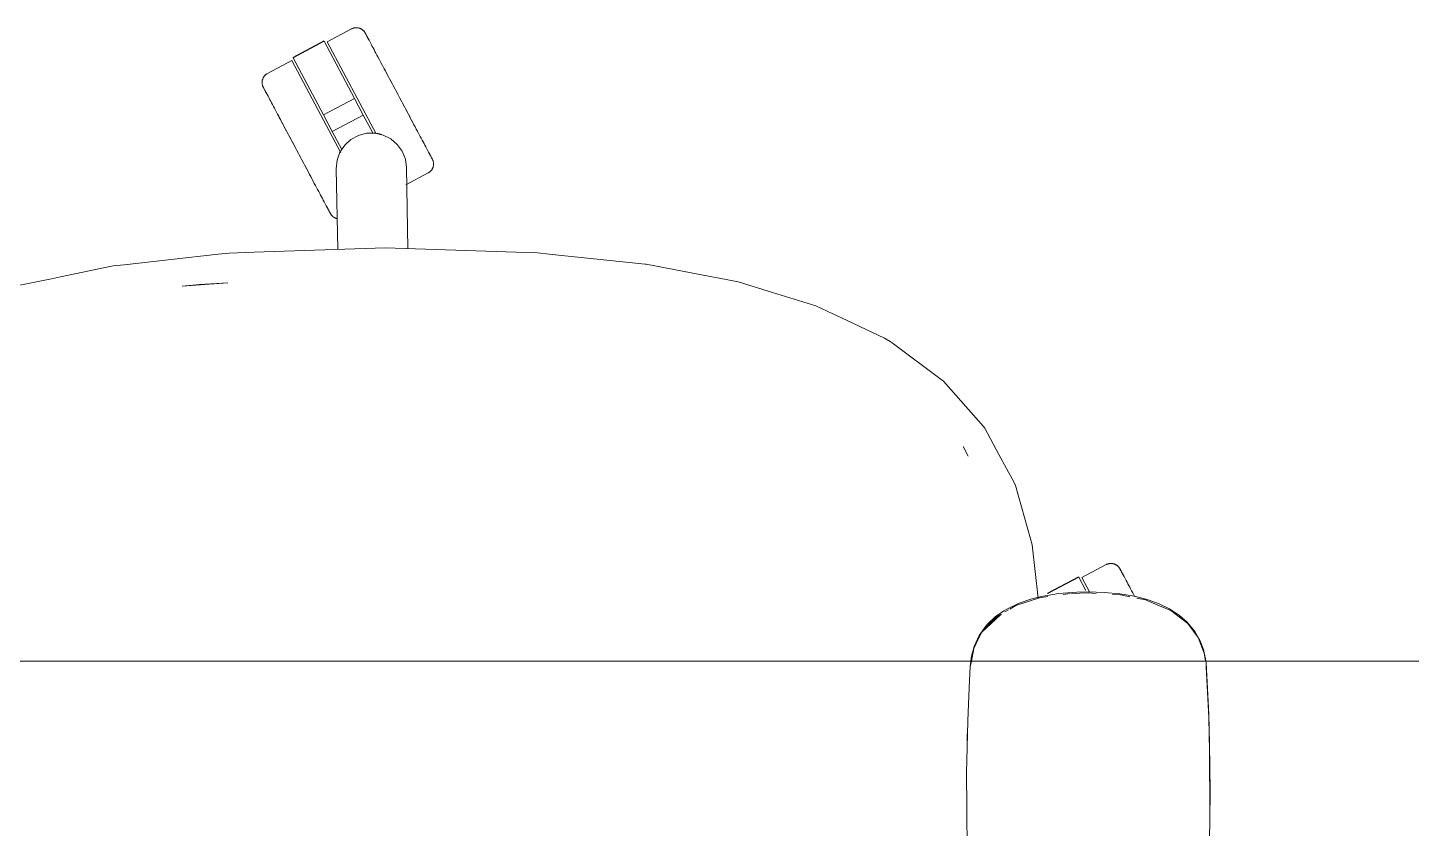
# Model space of a CAD drawing. Header units: millimetres. Extents: x 155927 to 326028, y -36033 to 97293.
# Drawn here: x 169560 to 170111, y 19776 to 20095 of the extents above; entities that cross this region are included whole.
import ezdxf

# ---------------------------------------------------------------- set-up
doc = ezdxf.new("R2010")
doc.units = ezdxf.units.MM
doc.header["$MEASUREMENT"] = 0
doc.layers.add('G-IMPT', color=8, linetype='CONTINUOUS', lineweight=9)
doc.layers.add('I-FURN', color=8, linetype='CONTINUOUS', lineweight=9)

msp = doc.modelspace()

# ---------------------------------------------------------------- linework, layer by layer
at = {"layer": 'G-IMPT'}
for p, q in [((169650.58, 20005.73), (169702.76, 20007.43)), ((169702.76, 20007.43), (169754.93, 20005.82)), ((169636.27, 20004.92), (169598.82, 20000.79)), ((169636.27, 20004.92), (169640.64, 20005.4)), ((169650.58, 20005.73), (169640.64, 20005.4)), ((169754.93, 20005.82), (169762.19, 20005.59)), ((169769.25, 20004.86), (169762.19, 20005.59)), ((169806.24, 20001.04), (169769.25, 20004.86)), ((169573.46, 19995.96), (169594.41, 20000.31)), ((169594.41, 20000.31), (169598.82, 20000.79)), ((169806.24, 20001.04), (169806.71, 20000.95)), ((169832.08, 19996.08), (169806.71, 20000.95)), ((169569.78, 19995.19), (169555.96, 19992.32)), ((169573.46, 19995.96), (169569.78, 19995.19)), ((169640.1, 19993.52), (169621.82, 19992.28)), ((169621.82, 19992.28), (169628.77, 19992.89)), ((169640.1, 19993.52), (169628.77, 19992.89)), ((169832.08, 19996.08), (169835.75, 19995.38)), ((169843.35, 19993.92), (169835.75, 19995.38)), ((169856.96, 19989.73), (169843.35, 19993.92)), ((169874.23, 19984.4), (169856.96, 19989.73)), ((169874.23, 19984.4), (169881, 19981.21)), ((169881.91, 19980.78), (169881, 19981.21)), ((169901.56, 19971.52), (169881.91, 19980.78)), ((169901.56, 19971.52), (169902.27, 19971.09)), ((169903.84, 19970.15), (169902.27, 19971.09)), ((169904.61, 19969.69), (169903.84, 19970.15)), ((169904.61, 19969.69), (169924.11, 19955.12)), ((169924.11, 19955.12), (169925.08, 19954.4)), ((169927.95, 19951.14), (169925.08, 19954.4)), ((169927.95, 19951.14), (169940.96, 19936.35)), ((169940.96, 19936.35), (169941.55, 19935.69)), ((169947.14, 19925.25), (169941.55, 19935.69)), ((169932.94, 19928.39), (169934.9, 19924.5)), ((169932.94, 19928.39), (169934.12, 19926.09)), ((169934.12, 19926.09), (169934.9, 19924.5)), ((169953.15, 19914.01), (169947.14, 19925.25)), ((169953.74, 19912.9), (169953.15, 19914.01)), ((169959.75, 19891.56), (169953.74, 19912.9)), ((169959.75, 19891.56), (169960.39, 19889.29)), ((169962.8, 19868.02), (169960.39, 19889.29)), ((169964.15, 19868.69), (169970.91, 19869.8)), ((169978.22, 19870.38), (169970.91, 19869.8)), ((169975.57, 19869.86), (169972.78, 19869.47)), ((169976.06, 19869.88), (169982.73, 19870.09)), ((169978.22, 19870.38), (169982.73, 19870.47)), ((169982.73, 19870.47), (169989.07, 19870.29)), ((169985.84, 19869.9), (169982.73, 19870.09)), ((169995.22, 19869.72), (169989.07, 19870.29)), ((169995.56, 19869.31), (169992.35, 19869.5)), ((169995.22, 19869.72), (170001.15, 19868.72)), ((169955.13, 19865.97), (169950.49, 19863.76)), ((169953.91, 19865.11), (169951.46, 19863.64)), ((169963.31, 19868.14), (169953.91, 19865.11)), ((169960.22, 19867.71), (169955.13, 19865.97)), ((169960.22, 19867.71), (169964.15, 19868.69)), ((169966.6, 19868.6), (169963.31, 19868.14)), ((169999.31, 19868.54), (169995.56, 19869.31)), ((170006.63, 19867.29), (170001.15, 19868.72)), ((170005.52, 19867.27), (170002.05, 19867.98)), ((170005.52, 19867.27), (170011.14, 19864.94)), ((170006.63, 19867.29), (170010.97, 19865.71)), ((170015.04, 19863.72), (170010.97, 19865.71)), ((170015.53, 19863.1), (170011.14, 19864.94)), ((169947.7, 19861.34), (169940.31, 19854.43)), ((169945.61, 19860.14), (169940.31, 19854.43)), ((169946.08, 19859.92), (169942.54, 19856.85)), ((169942.62, 19857.65), (169945.67, 19860.51)), ((169948.16, 19861.67), (169945.61, 19860.14)), ((169945.67, 19860.51), (169949.12, 19862.96)), ((169947.7, 19861.34), (169946.23, 19860.06)), ((169950.49, 19863.76), (169949.12, 19862.96)), ((169950.99, 19863.36), (169949.55, 19862.5)), ((170015.04, 19863.72), (170019.09, 19861.07)), ((170022.32, 19857.88), (170015.53, 19863.1)), ((170019.09, 19861.07), (170022.12, 19858.4)), ((170025.2, 19854.66), (170022.12, 19858.4)), ((169939.28, 19853.1), (169937.3, 19848.78)), ((169939.2, 19852.2), (169940.31, 19854.43)), ((169939.28, 19853.1), (169941.49, 19856.32)), ((169940.31, 19854.43), (169942.54, 19856.85)), ((169942.62, 19857.65), (169941.49, 19856.32)), ((170026.49, 19852.26), (170022.32, 19857.88)), ((170027.16, 19851.23), (170025.2, 19854.66)), ((169937.1, 19847.94), (169936.16, 19842.89)), ((169936.23, 19844.83), (169937.3, 19848.78)), ((169939.2, 19852.2), (169937.1, 19847.94)), ((170028.9, 19846.06), (170026.49, 19852.26)), ((170027.16, 19851.23), (170028.55, 19847.59)), ((170028.92, 19846.24), (170028.55, 19847.59)), ((169936.16, 19842.89), (169935.73, 19840.59)), ((169935.73, 19840.82), (169935.99, 19842.89)), ((169935.99, 19842.89), (169936.23, 19844.83)), ((170028.9, 19846.06), (170029.38, 19842.89)), ((170028.92, 19846.24), (170029.36, 19843.85)), ((170029.62, 19842.2), (170029.36, 19843.85)), ((170030.67, 19821.62), (170029.62, 19842.2)), ((170030.7, 19820.42), (170029.62, 19842.2)), ((170029.62, 19842.2), (170029.73, 19840.59)), ((169935.45, 19835.15), (169935.73, 19840.82)), ((170029.81, 19838.36), (170029.73, 19840.59)), ((170030.7, 19820.42), (170029.73, 19840.59)), ((169935.45, 19835.15), (169934.83, 19822.59)), ((169934.71, 19819.05), (169934.83, 19822.59)), ((170031.17, 19800.23), (170030.67, 19821.62)), ((170031.01, 19810.06), (170030.67, 19821.62)), ((170030.67, 19821.62), (170030.7, 19820.42)), ((170031.17, 19800.23), (170030.7, 19820.42)), ((169934.33, 19803.38), (169934.71, 19819.05)), ((169934.65, 19815.65), (169934.51, 19812.32)), ((169934.51, 19810.1), (169934.51, 19812.32)), ((170031.12, 19780.04), (170031.01, 19810.06)), ((170031.17, 19800.23), (170031.01, 19810.06)), ((170031.01, 19810.06), (170031.21, 19790.84)), ((169934.33, 19803.38), (169934.28, 19798.87)), ((170031.15, 19802.27), (170031.08, 19804.18)), ((169934.28, 19798.87), (169934.29, 19784.15)), ((170031.12, 19780.04), (170031.17, 19800.23)), ((170031.13, 19800.12), (170031.15, 19802.27)), ((170031.12, 19780.04), (170031.21, 19790.84)), ((169934.36, 19778.68), (169934.29, 19784.15)), ((169934.36, 19778.68), (169934.65, 19766.38)), ((170031.12, 19780.04), (170030.96, 19771.63))]:
    msp.add_line(p, q, dxfattribs=at)
at = {"layer": 'I-FURN'}
for p, q in [((169678.33, 20089.9), (169665.96, 20083.33)), ((169689.33, 20094.7), (169679.65, 20089.55)), ((169689.33, 20094.7), (169689.48, 20094.77)), ((169689.48, 20094.77), (169689.62, 20094.84)), ((169689.62, 20094.84), (169689.77, 20094.9)), ((169689.77, 20094.9), (169689.92, 20094.95)), ((169689.92, 20094.95), (169690.08, 20095)), ((169690.08, 20095), (169690.23, 20095.04)), ((169690.23, 20095.04), (169690.39, 20095.08)), ((169690.39, 20095.08), (169690.55, 20095.11)), ((169690.55, 20095.11), (169690.71, 20095.13)), ((169690.71, 20095.13), (169690.87, 20095.15)), ((169690.87, 20095.15), (169691.03, 20095.16)), ((169691.03, 20095.16), (169691.19, 20095.17)), ((169691.19, 20095.17), (169691.35, 20095.17)), ((169691.35, 20095.17), (169691.51, 20095.16)), ((169691.51, 20095.16), (169691.67, 20095.14)), ((169691.67, 20095.14), (169691.83, 20095.12)), ((169691.83, 20095.12), (169691.99, 20095.09)), ((169691.99, 20095.09), (169692.15, 20095.06)), ((169692.15, 20095.06), (169692.31, 20095.02)), ((169692.31, 20095.02), (169692.46, 20094.97)), ((169692.46, 20094.97), (169692.61, 20094.92)), ((169692.61, 20094.92), (169692.76, 20094.86)), ((169692.76, 20094.86), (169692.91, 20094.8)), ((169692.91, 20094.8), (169693.06, 20094.73)), ((169693.06, 20094.73), (169693.2, 20094.65)), ((169693.2, 20094.65), (169693.34, 20094.57)), ((169693.34, 20094.57), (169693.47, 20094.48)), ((169693.47, 20094.48), (169693.6, 20094.39)), ((169693.6, 20094.39), (169693.73, 20094.29)), ((169693.73, 20094.29), (169693.86, 20094.19)), ((169693.86, 20094.19), (169693.98, 20094.08)), ((169693.98, 20094.08), (169694.09, 20093.97)), ((169694.09, 20093.97), (169694.2, 20093.85)), ((169694.2, 20093.85), (169694.31, 20093.73)), ((169694.31, 20093.73), (169694.41, 20093.61)), ((169694.41, 20093.61), (169694.51, 20093.48)), ((169694.51, 20093.48), (169694.6, 20093.34)), ((169694.6, 20093.34), (169694.68, 20093.21)), ((169694.68, 20093.21), (169694.76, 20093.07)), ((169694.76, 20093.07), (169694.78, 20093.03)), ((169694.78, 20093.03), (169694.79, 20093.01)), ((169694.79, 20093.02), (169694.78, 20093.03)), ((169694.81, 20092.98), (169694.79, 20093.02)), ((169694.79, 20093.01), (169694.83, 20092.95)), ((169694.85, 20092.9), (169694.81, 20092.98)), ((169694.83, 20092.95), (169694.88, 20092.85)), ((169694.92, 20092.78), (169694.85, 20092.9)), ((169694.88, 20092.85), (169694.95, 20092.71)), ((169695, 20092.62), (169694.92, 20092.78)), ((169694.95, 20092.71), (169695.05, 20092.53)), ((169695.11, 20092.41), (169695, 20092.62)), ((169695.05, 20092.53), (169695.17, 20092.31)), ((169695.24, 20092.17), (169695.11, 20092.41)), ((169695.17, 20092.31), (169695.3, 20092.05)), ((169695.39, 20091.89), (169695.24, 20092.17)), ((169695.3, 20092.05), (169695.46, 20091.75)), ((169695.56, 20091.58), (169695.39, 20091.89)), ((169695.46, 20091.75), (169695.64, 20091.42)), ((169695.75, 20091.22), (169695.56, 20091.58)), ((169695.64, 20091.42), (169695.84, 20091.04)), ((169695.95, 20090.83), (169695.75, 20091.22)), ((169695.84, 20091.04), (169696.06, 20090.63)), ((169696.18, 20090.4), (169695.95, 20090.83)), ((169696.06, 20090.63), (169696.29, 20090.19)), ((169696.43, 20089.93), (169696.18, 20090.4)), ((169696.29, 20090.19), (169696.55, 20089.71)), ((169696.7, 20089.43), (169696.43, 20089.93)), ((169666.06, 20083.16), (169678.42, 20089.73)), ((169678.42, 20089.73), (169690.49, 20067.02)), ((169679.65, 20089.55), (169699.17, 20052.83)), ((169696.55, 20089.71), (169696.83, 20089.19)), ((169696.98, 20088.9), (169696.7, 20089.43)), ((169696.83, 20089.19), (169697.12, 20088.64)), ((169697.28, 20088.33), (169696.98, 20088.9)), ((169697.12, 20088.64), (169697.43, 20088.05)), ((169697.6, 20087.73), (169697.28, 20088.33)), ((169697.94, 20087.09), (169697.6, 20087.73)), ((169698.29, 20086.43), (169697.94, 20087.09)), ((169698.66, 20085.73), (169698.29, 20086.43)), ((169699.05, 20085.01), (169698.66, 20085.73)), ((169699.45, 20084.26), (169699.05, 20085.01)), ((169665.52, 20082.03), (169655.83, 20076.88)), ((169665.52, 20082.03), (169685.06, 20045.28)), ((169678.13, 20060.45), (169666.06, 20083.16)), ((169699.86, 20083.49), (169699.45, 20084.26)), ((169700.28, 20082.69), (169699.86, 20083.49)), ((169700.72, 20081.86), (169700.28, 20082.69)), ((169701.17, 20081.01), (169700.72, 20081.86)), ((169701.63, 20080.15), (169701.17, 20081.01)), ((169702.11, 20079.26), (169701.63, 20080.15)), ((169702.59, 20078.35), (169702.11, 20079.26)), ((169702.33, 20078.84), (169702.81, 20077.93)), ((169653.7, 20073.45), (169653.71, 20073.61)), ((169653.7, 20073.29), (169653.7, 20073.45)), ((169653.7, 20073.13), (169653.7, 20073.29)), ((169653.71, 20073.61), (169653.72, 20073.77)), ((169653.72, 20073.77), (169653.74, 20073.93)), ((169653.74, 20073.93), (169653.77, 20074.09)), ((169653.77, 20074.09), (169653.8, 20074.25)), ((169653.8, 20074.25), (169653.84, 20074.41)), ((169653.84, 20074.41), (169653.89, 20074.56)), ((169653.89, 20074.56), (169653.94, 20074.71)), ((169653.94, 20074.71), (169654, 20074.86)), ((169654, 20074.86), (169654.07, 20075.01)), ((169654.07, 20075.01), (169654.14, 20075.16)), ((169654.14, 20075.16), (169654.21, 20075.3)), ((169654.21, 20075.3), (169654.29, 20075.44)), ((169654.29, 20075.44), (169654.38, 20075.57)), ((169654.38, 20075.57), (169654.47, 20075.7)), ((169654.47, 20075.7), (169654.57, 20075.83)), ((169654.57, 20075.83), (169654.67, 20075.96)), ((169654.67, 20075.96), (169654.78, 20076.08)), ((169654.78, 20076.08), (169654.89, 20076.19)), ((169654.89, 20076.19), (169655.01, 20076.3)), ((169655.01, 20076.3), (169655.13, 20076.41)), ((169655.13, 20076.41), (169655.26, 20076.51)), ((169655.26, 20076.51), (169655.39, 20076.61)), ((169655.39, 20076.61), (169655.52, 20076.7)), ((169655.52, 20076.7), (169655.66, 20076.78)), ((169655.66, 20076.78), (169655.8, 20076.86)), ((169655.8, 20076.86), (169655.83, 20076.88)), ((169703.08, 20077.43), (169702.59, 20078.35)), ((169702.81, 20077.93), (169703.31, 20077)), ((169703.58, 20076.49), (169703.08, 20077.43)), ((169703.31, 20077), (169703.81, 20076.06)), ((169704.08, 20075.54), (169703.58, 20076.49)), ((169703.81, 20076.06), (169704.32, 20075.1)), ((169704.59, 20074.58), (169704.08, 20075.54)), ((169704.32, 20075.1), (169704.83, 20074.13)), ((169705.11, 20073.6), (169704.59, 20074.58)), ((169704.83, 20074.13), (169705.35, 20073.15)), ((169705.64, 20072.62), (169705.11, 20073.6)), ((169653.71, 20072.97), (169653.7, 20073.13)), ((169653.73, 20072.81), (169653.71, 20072.97)), ((169653.75, 20072.65), (169653.73, 20072.81)), ((169653.78, 20072.49), (169653.75, 20072.65)), ((169653.82, 20072.33), (169653.78, 20072.49)), ((169653.86, 20072.18), (169653.82, 20072.33)), ((169653.91, 20072.02), (169653.86, 20072.18)), ((169653.97, 20071.87), (169653.91, 20072.02)), ((169654.03, 20071.72), (169653.97, 20071.87)), ((169654.1, 20071.58), (169654.03, 20071.72)), ((169654.17, 20071.43), (169654.1, 20071.58)), ((169654.19, 20071.39), (169654.17, 20071.43)), ((169654.17, 20071.43), (169654.17, 20071.43)), ((169654.17, 20071.43), (169654.18, 20071.41)), ((169654.18, 20071.41), (169654.21, 20071.35)), ((169654.24, 20071.3), (169654.19, 20071.39)), ((169654.21, 20071.35), (169654.26, 20071.25)), ((169654.3, 20071.18), (169654.24, 20071.3)), ((169654.26, 20071.25), (169654.34, 20071.11)), ((169654.39, 20071.02), (169654.3, 20071.18)), ((169654.34, 20071.11), (169654.43, 20070.93)), ((169654.5, 20070.82), (169654.39, 20071.02)), ((169654.43, 20070.93), (169654.55, 20070.71)), ((169654.62, 20070.58), (169654.5, 20070.82)), ((169654.55, 20070.71), (169654.69, 20070.45)), ((169654.77, 20070.3), (169654.62, 20070.58)), ((169654.69, 20070.45), (169654.85, 20070.16)), ((169654.94, 20069.98), (169654.77, 20070.3)), ((169654.85, 20070.16), (169655.03, 20069.82)), ((169655.13, 20069.63), (169654.94, 20069.98)), ((169655.03, 20069.82), (169655.22, 20069.45)), ((169655.34, 20069.23), (169655.13, 20069.63)), ((169655.22, 20069.45), (169655.44, 20069.04)), ((169655.57, 20068.8), (169655.34, 20069.23)), ((169655.44, 20069.04), (169655.68, 20068.59)), ((169655.81, 20068.34), (169655.57, 20068.8)), ((169655.68, 20068.59), (169655.94, 20068.11)), ((169656.08, 20067.84), (169655.81, 20068.34)), ((169655.94, 20068.11), (169656.21, 20067.59)), ((169656.37, 20067.3), (169656.08, 20067.84)), ((169705.35, 20073.15), (169705.88, 20072.16)), ((169706.16, 20071.63), (169705.64, 20072.62)), ((169705.88, 20072.16), (169706.41, 20071.17)), ((169706.69, 20070.63), (169706.16, 20071.63)), ((169706.41, 20071.17), (169706.94, 20070.17)), ((169707.23, 20069.63), (169706.69, 20070.63)), ((169706.94, 20070.17), (169707.47, 20069.17)), ((169707.76, 20068.63), (169707.23, 20069.63)), ((169707.47, 20069.17), (169708.01, 20068.16)), ((169708.29, 20067.62), (169707.76, 20068.63)), ((169708.01, 20068.16), (169708.54, 20067.16)), ((169656.21, 20067.59), (169656.5, 20067.04)), ((169656.67, 20066.73), (169656.37, 20067.3)), ((169656.5, 20067.04), (169656.81, 20066.46)), ((169656.81, 20066.46), (169657.14, 20065.84)), ((169657.14, 20065.84), (169657.49, 20065.19)), ((169657.49, 20065.19), (169657.85, 20064.52)), ((169657.85, 20064.52), (169658.22, 20063.81)), ((169658.22, 20063.81), (169658.61, 20063.07)), ((169658.61, 20063.07), (169659.02, 20062.31)), ((169659.02, 20062.31), (169659.44, 20061.52)), ((169678.13, 20060.45), (169690.49, 20067.02)), ((169690.49, 20067.02), (169694.02, 20060.38)), ((169708.83, 20066.62), (169708.29, 20067.62)), ((169708.54, 20067.16), (169709.07, 20066.15)), ((169709.36, 20065.61), (169708.83, 20066.62)), ((169709.07, 20066.15), (169709.61, 20065.15)), ((169709.89, 20064.61), (169709.36, 20065.61)), ((169709.61, 20065.15), (169710.14, 20064.16)), ((169710.42, 20063.62), (169709.89, 20064.61)), ((169710.14, 20064.16), (169710.66, 20063.16)), ((169710.95, 20062.63), (169710.42, 20063.62)), ((169710.66, 20063.16), (169711.19, 20062.18)), ((169711.47, 20061.65), (169710.95, 20062.63)), ((169659.44, 20061.52), (169659.87, 20060.71)), ((169659.87, 20060.71), (169660.31, 20059.88)), ((169660.56, 20059.42), (169660.11, 20060.27)), ((169660.31, 20059.88), (169660.77, 20059.02)), ((169661.02, 20058.55), (169660.56, 20059.42)), ((169660.77, 20059.02), (169661.23, 20058.14)), ((169661.49, 20057.66), (169661.02, 20058.55)), ((169661.23, 20058.14), (169661.71, 20057.25)), ((169661.97, 20056.76), (169661.49, 20057.66)), ((169661.71, 20057.25), (169662.2, 20056.33)), ((169662.46, 20055.83), (169661.97, 20056.76)), ((169681.66, 20053.81), (169678.13, 20060.45)), ((169681.66, 20053.81), (169694.02, 20060.38)), ((169694.02, 20060.38), (169697.82, 20053.24)), ((169711.19, 20062.18), (169711.7, 20061.21)), ((169711.98, 20060.68), (169711.47, 20061.65)), ((169711.7, 20061.21), (169712.22, 20060.24)), ((169712.49, 20059.73), (169711.98, 20060.68)), ((169712.22, 20060.24), (169712.72, 20059.29)), ((169712.99, 20058.78), (169712.49, 20059.73)), ((169712.72, 20059.29), (169713.22, 20058.35)), ((169713.49, 20057.85), (169712.99, 20058.78)), ((169713.22, 20058.35), (169713.71, 20057.43)), ((169713.97, 20056.94), (169713.49, 20057.85)), ((169713.71, 20057.43), (169714.19, 20056.53)), ((169714.45, 20056.04), (169713.97, 20056.94)), ((169662.2, 20056.33), (169662.69, 20055.4)), ((169662.96, 20054.9), (169662.46, 20055.83)), ((169662.69, 20055.4), (169663.19, 20054.46)), ((169663.47, 20053.95), (169662.96, 20054.9)), ((169663.19, 20054.46), (169663.7, 20053.5)), ((169663.98, 20052.98), (169663.47, 20053.95)), ((169663.7, 20053.5), (169664.22, 20052.53)), ((169664.5, 20052.01), (169663.98, 20052.98)), ((169664.22, 20052.53), (169664.74, 20051.56)), ((169665.02, 20051.02), (169664.5, 20052.01)), ((169664.74, 20051.56), (169665.26, 20050.57)), ((169685.46, 20046.66), (169681.66, 20053.81)), ((169689.09, 20050.62), (169692.04, 20052.24)), ((169692.04, 20052.24), (169695.31, 20053.11)), ((169695.31, 20053.11), (169698.68, 20053.17)), ((169698.68, 20053.17), (169701.97, 20052.42)), ((169701.97, 20052.42), (169704.98, 20050.9)), ((169714.19, 20056.53), (169714.67, 20055.64)), ((169714.92, 20055.17), (169714.45, 20056.04)), ((169714.67, 20055.64), (169715.13, 20054.77)), ((169715.37, 20054.31), (169714.92, 20055.17)), ((169715.13, 20054.77), (169715.58, 20053.92)), ((169715.82, 20053.48), (169715.37, 20054.31)), ((169716.25, 20052.66), (169715.82, 20053.48)), ((169716.67, 20051.88), (169716.25, 20052.66)), ((169717.07, 20051.11), (169716.67, 20051.88)), ((169665.55, 20050.03), (169665.02, 20051.02)), ((169665.26, 20050.57), (169665.79, 20049.57)), ((169666.08, 20049.04), (169665.55, 20050.03)), ((169665.79, 20049.57), (169666.32, 20048.58)), ((169666.61, 20048.03), (169666.08, 20049.04)), ((169666.32, 20048.58), (169666.86, 20047.57)), ((169667.14, 20047.03), (169666.61, 20048.03)), ((169666.86, 20047.57), (169667.39, 20046.57)), ((169667.68, 20046.02), (169667.14, 20047.03)), ((169667.39, 20046.57), (169667.92, 20045.56)), ((169668.21, 20045.02), (169667.68, 20046.02)), ((169684.73, 20045.53), (169686.6, 20048.34)), ((169686.6, 20048.34), (169689.09, 20050.62)), ((169704.98, 20050.9), (169707.55, 20048.71)), ((169707.55, 20048.71), (169709.51, 20045.97)), ((169709.51, 20045.97), (169710.76, 20042.83)), ((169717.46, 20050.38), (169717.07, 20051.11)), ((169717.84, 20049.67), (169717.46, 20050.38)), ((169718.2, 20048.99), (169717.84, 20049.67)), ((169718.54, 20048.35), (169718.2, 20048.99)), ((169718.87, 20047.73), (169718.54, 20048.35)), ((169719.18, 20047.15), (169718.87, 20047.73)), ((169719.02, 20047.46), (169719.32, 20046.89)), ((169719.47, 20046.59), (169719.18, 20047.15)), ((169719.32, 20046.89), (169719.6, 20046.35)), ((169719.75, 20046.08), (169719.47, 20046.59)), ((169719.6, 20046.35), (169719.87, 20045.85)), ((169720.01, 20045.6), (169719.75, 20046.08)), ((169719.87, 20045.85), (169720.12, 20045.39)), ((169667.92, 20045.56), (169668.46, 20044.56)), ((169668.75, 20044.02), (169668.21, 20045.02)), ((169668.46, 20044.56), (169668.99, 20043.56)), ((169669.28, 20043.02), (169668.75, 20044.02)), ((169668.99, 20043.56), (169669.52, 20042.56)), ((169669.81, 20042.02), (169669.28, 20043.02)), ((169669.52, 20042.56), (169670.05, 20041.57)), ((169670.33, 20041.04), (169669.81, 20042.02)), ((169670.05, 20041.57), (169670.57, 20040.59)), ((169670.85, 20040.06), (169670.33, 20041.04)), ((169670.57, 20040.59), (169671.09, 20039.61)), ((169683.24, 20039), (169683.59, 20042.36)), ((169683.59, 20042.36), (169684.73, 20045.53)), ((169710.76, 20042.83), (169711.23, 20039.49)), ((169720.24, 20045.15), (169720.01, 20045.6)), ((169720.12, 20045.39), (169720.35, 20044.96)), ((169720.46, 20044.74), (169720.24, 20045.15)), ((169720.35, 20044.96), (169720.55, 20044.56)), ((169720.66, 20044.37), (169720.46, 20044.74)), ((169720.55, 20044.56), (169720.74, 20044.21)), ((169720.84, 20044.03), (169720.66, 20044.37)), ((169720.74, 20044.21), (169720.91, 20043.89)), ((169720.99, 20043.73), (169720.84, 20044.03)), ((169720.91, 20043.89), (169721.06, 20043.61)), ((169721.13, 20043.48), (169720.99, 20043.73)), ((169721.06, 20043.61), (169721.19, 20043.37)), ((169721.25, 20043.26), (169721.13, 20043.48)), ((169721.19, 20043.37), (169721.3, 20043.17)), ((169721.34, 20043.08), (169721.25, 20043.26)), ((169721.3, 20043.17), (169721.38, 20043.01)), ((169721.42, 20042.94), (169721.34, 20043.08)), ((169721.38, 20043.01), (169721.45, 20042.88)), ((169721.47, 20042.84), (169721.42, 20042.94)), ((169721.45, 20042.88), (169721.49, 20042.8)), ((169721.5, 20042.77), (169721.47, 20042.84)), ((169721.49, 20042.8), (169721.51, 20042.76)), ((169721.52, 20042.75), (169721.5, 20042.77)), ((169721.51, 20042.76), (169721.52, 20042.75)), ((169721.52, 20042.75), (169721.59, 20042.61)), ((169721.59, 20042.61), (169721.66, 20042.46)), ((169721.66, 20042.46), (169721.72, 20042.32)), ((169721.72, 20042.32), (169721.77, 20042.16)), ((169721.77, 20042.16), (169721.82, 20042.01)), ((169721.82, 20042.01), (169721.86, 20041.85)), ((169721.86, 20041.85), (169721.9, 20041.7)), ((169721.9, 20041.7), (169721.93, 20041.54)), ((169721.94, 20040.26), (169721.91, 20040.1)), ((169721.93, 20041.54), (169721.95, 20041.38)), ((169721.96, 20040.41), (169721.94, 20040.26)), ((169721.95, 20041.38), (169721.97, 20041.22)), ((169721.98, 20040.58), (169721.96, 20040.41)), ((169721.97, 20041.22), (169721.98, 20041.06)), ((169721.98, 20041.06), (169721.99, 20040.9)), ((169721.99, 20040.74), (169721.98, 20040.58)), ((169721.99, 20040.9), (169721.99, 20040.74)), ((169671.37, 20039.09), (169670.85, 20040.06)), ((169671.09, 20039.61), (169671.6, 20038.65)), ((169671.88, 20038.13), (169671.37, 20039.09)), ((169671.6, 20038.65), (169672.11, 20037.7)), ((169672.38, 20037.19), (169671.88, 20038.13)), ((169672.11, 20037.7), (169672.61, 20036.76)), ((169672.87, 20036.26), (169672.38, 20037.19)), ((169672.61, 20036.76), (169673.1, 20035.84)), ((169673.36, 20035.34), (169672.87, 20036.26)), ((169673.1, 20035.84), (169673.58, 20034.93)), ((169673.58, 20034.93), (169674.05, 20034.04)), ((169683.81, 20006.81), (169683.24, 20039)), ((169711.01, 20032.6), (169719.85, 20037.3)), ((169711.23, 20039.49), (169711.79, 20007.15)), ((169719.89, 20037.32), (169719.85, 20037.3)), ((169720.03, 20037.4), (169719.89, 20037.32)), ((169720.16, 20037.49), (169720.03, 20037.4)), ((169720.3, 20037.58), (169720.16, 20037.49)), ((169720.43, 20037.68), (169720.3, 20037.58)), ((169720.55, 20037.78), (169720.43, 20037.68)), ((169720.67, 20037.88), (169720.55, 20037.78)), ((169720.79, 20038), (169720.67, 20037.88)), ((169720.9, 20038.11), (169720.79, 20038)), ((169721.01, 20038.23), (169720.9, 20038.11)), ((169721.11, 20038.36), (169721.01, 20038.23)), ((169721.21, 20038.48), (169721.11, 20038.36)), ((169721.3, 20038.62), (169721.21, 20038.48)), ((169721.39, 20038.75), (169721.3, 20038.62)), ((169721.47, 20038.89), (169721.39, 20038.75)), ((169721.55, 20039.03), (169721.47, 20038.89)), ((169721.62, 20039.18), (169721.55, 20039.03)), ((169721.68, 20039.33), (169721.62, 20039.18)), ((169721.74, 20039.48), (169721.68, 20039.33)), ((169721.79, 20039.63), (169721.74, 20039.48)), ((169721.84, 20039.78), (169721.79, 20039.63)), ((169721.88, 20039.94), (169721.84, 20039.78)), ((169721.91, 20040.1), (169721.88, 20039.94)), ((169674.05, 20034.04), (169674.51, 20033.17)), ((169674.51, 20033.17), (169674.96, 20032.33)), ((169674.96, 20032.33), (169675.4, 20031.5)), ((169675.4, 20031.5), (169675.83, 20030.7)), ((169675.83, 20030.7), (169676.24, 20029.93)), ((169676.24, 20029.93), (169676.64, 20029.18)), ((169676.64, 20029.18), (169677.02, 20028.45)), ((169677.02, 20028.45), (169677.39, 20027.76)), ((169677.39, 20027.76), (169677.74, 20027.1)), ((169677.74, 20027.1), (169678.08, 20026.46)), ((169678.08, 20026.46), (169678.4, 20025.86)), ((169678.57, 20025.55), (169678.25, 20026.13)), ((169678.4, 20025.86), (169678.7, 20025.29)), ((169678.86, 20025), (169678.57, 20025.55)), ((169678.7, 20025.29), (169678.99, 20024.76)), ((169679.13, 20024.48), (169678.86, 20025)), ((169678.99, 20024.76), (169679.25, 20024.26)), ((169679.39, 20024), (169679.13, 20024.48)), ((169679.25, 20024.26), (169679.5, 20023.79)), ((169679.63, 20023.55), (169679.39, 20024)), ((169679.5, 20023.79), (169679.73, 20023.36)), ((169679.84, 20023.14), (169679.63, 20023.55)), ((169679.73, 20023.36), (169679.94, 20022.97)), ((169680.04, 20022.77), (169679.84, 20023.14)), ((169679.94, 20022.97), (169680.13, 20022.61)), ((169680.22, 20022.44), (169680.04, 20022.77)), ((169680.13, 20022.61), (169680.3, 20022.29)), ((169680.38, 20022.14), (169680.22, 20022.44)), ((169680.3, 20022.29), (169680.45, 20022.01)), ((169680.52, 20021.88), (169680.38, 20022.14)), ((169680.45, 20022.01), (169680.57, 20021.77)), ((169680.63, 20021.66), (169680.52, 20021.88)), ((169680.57, 20021.77), (169680.68, 20021.57)), ((169680.73, 20021.48), (169680.63, 20021.66)), ((169680.68, 20021.57), (169680.77, 20021.41)), ((169680.8, 20021.34), (169680.73, 20021.48)), ((169680.77, 20021.41), (169680.83, 20021.29)), ((169680.86, 20021.24), (169680.8, 20021.34)), ((169680.83, 20021.29), (169680.87, 20021.21)), ((169680.89, 20021.18), (169680.86, 20021.24)), ((169680.87, 20021.21), (169680.9, 20021.16)), ((169680.9, 20021.16), (169680.89, 20021.18)), ((169680.92, 20021.12), (169680.9, 20021.16)), ((169680.9, 20021.16), (169680.9, 20021.16)), ((169681, 20020.98), (169680.92, 20021.12)), ((169681.09, 20020.84), (169681, 20020.98)), ((169681.18, 20020.71), (169681.09, 20020.84)), ((169681.27, 20020.58), (169681.18, 20020.71)), ((169681.37, 20020.46), (169681.27, 20020.58)), ((169681.48, 20020.34), (169681.37, 20020.46)), ((169681.59, 20020.22), (169681.48, 20020.34)), ((169681.71, 20020.11), (169681.59, 20020.22)), ((169681.83, 20020), (169681.71, 20020.11)), ((169681.95, 20019.9), (169681.83, 20020)), ((169682.08, 20019.8), (169681.95, 20019.9)), ((169682.21, 20019.71), (169682.08, 20019.8)), ((169682.35, 20019.62), (169682.21, 20019.71)), ((169682.49, 20019.54), (169682.35, 20019.62)), ((169682.63, 20019.46), (169682.49, 20019.54)), ((169682.77, 20019.39), (169682.63, 20019.46)), ((169682.92, 20019.33), (169682.77, 20019.39)), ((169683.07, 20019.27), (169682.92, 20019.33)), ((169683.22, 20019.21), (169683.07, 20019.27)), ((169683.38, 20019.17), (169683.22, 20019.21)), ((169683.53, 20019.13), (169683.38, 20019.17)), ((169989.88, 19881.34), (169980.19, 19876.19)), ((169989.88, 19881.34), (169990.02, 19881.41)), ((169990.02, 19881.41), (169990.17, 19881.48)), ((169990.17, 19881.48), (169990.32, 19881.54)), ((169990.32, 19881.54), (169990.47, 19881.59)), ((169990.47, 19881.59), (169990.62, 19881.64)), ((169990.62, 19881.64), (169990.78, 19881.68)), ((169990.78, 19881.68), (169990.94, 19881.72)), ((169990.94, 19881.72), (169991.09, 19881.75)), ((169991.09, 19881.75), (169991.25, 19881.78)), ((169991.25, 19881.78), (169991.41, 19881.79)), ((169991.41, 19881.79), (169991.57, 19881.8)), ((169991.57, 19881.8), (169991.74, 19881.81)), ((169991.74, 19881.81), (169991.9, 19881.81)), ((169991.9, 19881.81), (169992.06, 19881.8)), ((169992.06, 19881.8), (169992.22, 19881.78)), ((169992.22, 19881.78), (169992.38, 19881.76)), ((169992.38, 19881.76), (169992.54, 19881.74)), ((169992.54, 19881.74), (169992.69, 19881.7)), ((169992.69, 19881.7), (169992.85, 19881.66)), ((169992.85, 19881.66), (169993.01, 19881.61)), ((169993.01, 19881.61), (169993.16, 19881.56)), ((169993.16, 19881.56), (169993.31, 19881.5)), ((169993.31, 19881.5), (169993.46, 19881.44)), ((169993.46, 19881.44), (169993.6, 19881.37)), ((169993.6, 19881.37), (169993.74, 19881.29)), ((169993.74, 19881.29), (169993.88, 19881.21)), ((169993.88, 19881.21), (169994.02, 19881.12)), ((169994.02, 19881.12), (169994.15, 19881.03)), ((169994.15, 19881.03), (169994.28, 19880.93)), ((169994.28, 19880.93), (169994.4, 19880.83)), ((169994.4, 19880.83), (169994.52, 19880.72)), ((169994.52, 19880.72), (169994.64, 19880.61)), ((169994.64, 19880.61), (169994.75, 19880.49)), ((169994.75, 19880.49), (169994.85, 19880.37)), ((169978.87, 19876.54), (169966.51, 19869.97)), ((169966.6, 19869.8), (169978.96, 19876.37)), ((169978.96, 19876.37), (169981.78, 19871.08)), ((169980.19, 19876.19), (169983.19, 19870.56)), ((169994.85, 19880.37), (169994.96, 19880.25)), ((169994.96, 19880.25), (169995.05, 19880.12)), ((169995.05, 19880.12), (169995.14, 19879.99)), ((169995.14, 19879.99), (169995.23, 19879.85)), ((169995.23, 19879.85), (169995.31, 19879.71)), ((169995.31, 19879.71), (169995.33, 19879.67)), ((169995.33, 19879.67), (169995.34, 19879.65)), ((169995.33, 19879.66), (169995.33, 19879.67)), ((169995.35, 19879.62), (169995.33, 19879.66)), ((169995.34, 19879.65), (169995.37, 19879.59)), ((169995.4, 19879.54), (169995.35, 19879.62)), ((169995.37, 19879.59), (169995.43, 19879.49)), ((169995.46, 19879.42), (169995.4, 19879.54)), ((169995.43, 19879.49), (169995.5, 19879.35)), ((169995.55, 19879.26), (169995.46, 19879.42)), ((169995.5, 19879.35), (169995.6, 19879.17)), ((169995.66, 19879.06), (169995.55, 19879.26)), ((169995.6, 19879.17), (169995.71, 19878.95)), ((169995.78, 19878.82), (169995.66, 19879.06)), ((169995.71, 19878.95), (169995.85, 19878.69)), ((169995.93, 19878.54), (169995.78, 19878.82)), ((169995.85, 19878.69), (169996.01, 19878.39)), ((169996.1, 19878.22), (169995.93, 19878.54)), ((169996.01, 19878.39), (169996.19, 19878.06)), ((169996.29, 19877.86), (169996.1, 19878.22)), ((169996.19, 19878.06), (169996.38, 19877.69)), ((169996.5, 19877.47), (169996.29, 19877.86)), ((169996.38, 19877.69), (169996.6, 19877.28)), ((169996.73, 19877.04), (169996.5, 19877.47)), ((169996.6, 19877.28), (169996.84, 19876.83)), ((169996.98, 19876.57), (169996.73, 19877.04)), ((169996.84, 19876.83), (169997.1, 19876.35)), ((169997.24, 19876.07), (169996.98, 19876.57)), ((169997.1, 19876.35), (169997.37, 19875.83)), ((169997.53, 19875.54), (169997.24, 19876.07)), ((169997.37, 19875.83), (169997.66, 19875.28)), ((169997.83, 19874.97), (169997.53, 19875.54)), ((169997.66, 19875.28), (169997.97, 19874.7)), ((169998.15, 19874.37), (169997.83, 19874.97)), ((169966.65, 19869.7), (169966.6, 19869.8)), ((169998.49, 19873.73), (169998.15, 19874.37)), ((169998.84, 19873.07), (169998.49, 19873.73)), ((169999.21, 19872.38), (169998.84, 19873.07)), ((169999.59, 19871.65), (169999.21, 19872.38)), ((169999.99, 19870.9), (169999.59, 19871.65)), ((170000.4, 19870.13), (169999.99, 19870.9)), ((170000.83, 19869.33), (170000.4, 19870.13)), ((170001.27, 19868.5), (170000.83, 19869.33)), ((169247.19, 19842.89), (170647.19, 19842.89)), ((170647.19, 19842.89), (169247.19, 19842.89))]:
    msp.add_line(p, q, dxfattribs=at)
msp.add_arc((169697.23, 20039.44), 13.81, 72.664, 77.6527, dxfattribs=at)
msp.add_open_spline([(169699.59, 20053.04), (169700.03, 20052.97), (169700.45, 20052.87), (169700.87, 20052.75)], degree=3, dxfattribs=at)

doc.saveas('drawing.dxf')
